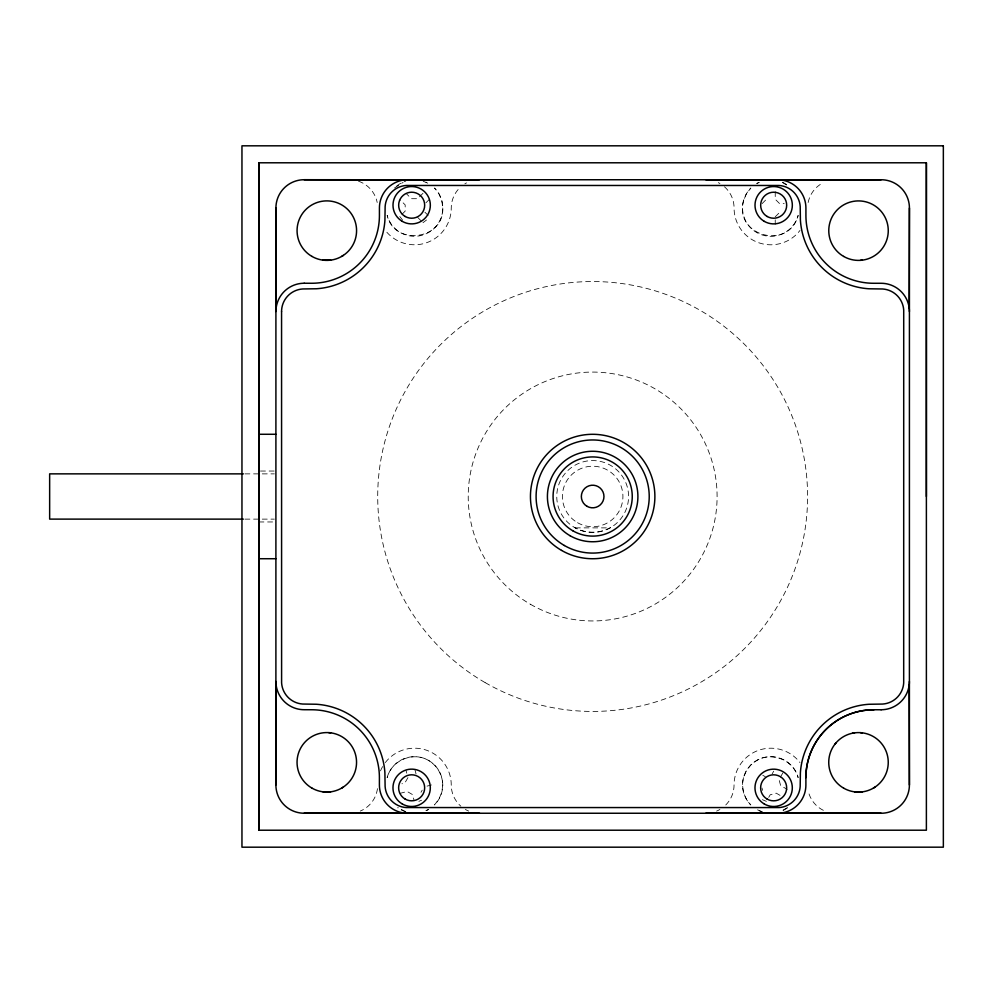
<?xml version="1.0" encoding="UTF-8"?>
<svg xmlns="http://www.w3.org/2000/svg" width="993" height="993" viewBox="0 0 993 993"><rect width="100%" height="100%" fill="white"/><g stroke="black" fill="none" stroke-linecap="round" stroke-linejoin="round"><path stroke-width="0.74" stroke-dasharray="4.96 3.72" d="M775.235 224.418L775.235 219.85M775.235 191.637L775.235 199.245L779.629 203.639L784.197 203.639M407.962 777.606L404.859 782.98L401.917 783.775M420.982 792.302L422.224 790.155M772.169 773.857L773.696 771.213M768.706 797.404L770.233 794.772L776.228 793.159L782.819 796.969M782.819 772.976L779.009 779.567L780.622 785.562L787.213 789.361M401.954 214.339L405.181 211.112L405.181 204.906L399.807 199.531M422.981 193.312L417.594 198.699L411.387 198.699L406.013 193.312M425.96 202.758L429.187 199.531M762.065 203.639L766.447 199.245M775.235 216.809L779.629 212.415M394.494 188.012L403.084 182.389M422.981 222.705L426.494 220.012M787.3 807.669L782.236 810.598M759.434 182.402L756.703 183.531A28.276 28.276 0 0 1 759.335 182.191M610.621 527.581C599.561 533.737 585.758 533.737 574.699 527.581A35.922 35.922 0 0 1 574.699 465.382A35.922 35.922 0 0 1 628.581 496.488A35.922 35.922 0 0 1 574.699 527.593M418.86 801.351L421.591 800.221M425.885 810.573L428.616 809.444A28.276 28.276 0 0 1 425.972 810.797M399.782 793.444L407.13 791.471L412.505 794.574L414.081 800.457M427.027 786.133L431.446 784.954M260.476 471.042L274.366 471.042M244.911 473.872L274.353 473.872M244.911 519.128L274.353 519.128M258.937 521.958L274.366 521.958M575.394 527.866L609.925 527.879M782.261 182.402L788.504 186.225M423.179 181.26L428.641 183.519A28.276 28.276 0 0 0 426.009 182.178M762.339 799.663L766.422 801.363M762.14 811.728L756.678 809.456A28.276 28.276 0 0 0 762.09 811.877M405.789 811.703L397.982 807.644M762.773 775.248L765.417 776.774M424.892 212.192L428.12 215.419M417.594 217.33L421.901 221.625M399.794 216.499L402.5 220.012M761.979 787.983L762.624 790.378M414.863 769.451L416.042 773.87M405.988 770.258L406.77 773.199M396.691 186.039A28.276 28.276 0 0 1 405.765 181.111M405.74 811.852A28.276 28.276 0 0 1 397.845 807.843M787.437 807.855A28.276 28.276 0 0 1 782.323 810.809M782.347 182.191A28.276 28.276 0 0 1 788.641 186.051M725.771 804.963A28.276 28.276 0 0 0 734.05 784.966A36.766 36.766 0 0 1 799.986 762.587M719.913 809.456A28.276 28.276 0 0 1 716.598 811.095M386.848 232.25A36.766 36.766 0 0 0 451.256 208.009A28.276 28.276 0 0 1 460.243 187.342M380.505 770.878A36.766 36.766 0 0 1 382.628 766.571M385.309 762.574A36.766 36.766 0 0 1 451.244 784.954A28.276 28.276 0 0 0 460.876 806.217M377.464 788.641A28.276 28.276 0 0 1 360.248 811.082M468.696 811.082A28.276 28.276 0 0 1 465.382 809.444M358.535 181.222A28.276 28.276 0 0 1 377.191 202.485M808.153 202.51A28.276 28.276 0 0 1 823.383 182.662M718.311 182.662A28.276 28.276 0 0 1 719.937 183.531M724.443 186.758A28.276 28.276 0 0 1 734.075 208.021A36.766 36.766 0 0 0 800.01 230.413M823.358 810.338A28.276 28.276 0 0 1 808.128 790.49M464.848 183.854A28.276 28.276 0 0 1 466.536 182.898M442.779 208.009C444.206 239.847 394.035 246.45 387.183 215.332A28.276 28.276 0 0 0 428.641 232.499A28.276 28.276 0 0 0 434.5 188.012L438.993 193.871L441.811 200.698L442.779 208.009M442.754 784.954L441.786 792.277L438.968 799.092L434.475 804.951A28.276 28.276 0 0 0 428.616 760.464C413.262 751.217 391.465 760.241 387.158 777.631A28.276 28.276 0 0 1 428.616 760.464C437.156 765.591 442.58 774.999 442.754 784.954M743.521 200.71C733.653 236.073 789.013 250.906 798.161 215.344A28.276 28.276 0 0 1 756.703 232.523A28.276 28.276 0 0 1 750.845 188.025L746.351 193.883L743.521 200.71M743.496 777.656C741.088 787.312 743.894 797.813 750.82 804.963A28.276 28.276 0 0 1 756.678 760.477C772.033 751.229 793.829 760.266 798.136 777.656A28.276 28.276 0 0 0 756.678 760.477L750.82 764.97L746.326 770.829L743.496 777.656M485.18 682.625A214.935 214.935 0 0 0 807.594 496.5A214.935 214.935 0 0 0 485.192 310.337A214.935 214.935 0 0 0 485.18 682.625M530.436 604.278A124.435 124.435 0 0 0 717.095 496.525A124.435 124.435 0 0 0 530.448 388.747A124.435 124.435 0 0 0 530.436 604.278M577.529 522.69A30.262 30.262 0 0 0 622.921 496.488A30.262 30.262 0 0 0 577.529 470.272A30.262 30.262 0 0 0 577.529 522.69"/><path stroke-width="1.49" d="M475.821 812.994L353.111 812.994A28.276 28.276 0 0 1 349.424 813.23L304.168 813.23A28.276 28.276 0 0 1 275.893 784.954L275.917 208.009A28.276 28.276 0 0 1 304.193 179.721L349.449 179.721A28.276 28.276 0 0 1 354.973 180.267M805.894 777.643A67.872 67.872 0 0 1 873.766 709.772A67.872 67.872 0 0 0 805.894 777.643L805.894 784.991A28.276 28.276 0 0 1 777.606 813.255L407.689 813.242M830.347 812.708A28.276 28.276 0 0 0 835.87 813.255L881.114 813.255A28.276 28.276 0 0 0 909.402 784.979L909.427 208.033A28.276 28.276 0 0 0 881.139 179.745L781.33 179.994M926.382 496.5L926.382 162.79L258.937 162.79L258.937 830.222L926.382 830.21L926.382 162.778M275.893 784.954L276.141 685.133M909.178 307.855L909.427 208.033M834.89 744.241L836.131 742.727M341.691 256.405L343.355 255.375M341.679 788.094L343.33 787.064M873.368 788.119L875.019 787.089M852.689 733.169L854.613 732.846M330.706 260.129L322.936 260.129M860.459 260.34L862.396 260.154M330.681 791.818L322.911 791.818M862.371 791.843L854.613 791.843M304.168 813.23L403.99 812.994M881.139 179.745L835.895 179.745A28.276 28.276 0 0 0 830.371 180.292M353.136 179.969L475.697 179.994A28.276 28.276 0 0 1 479.545 179.733M709.486 179.981L832.196 179.994M304.193 283.241L311.541 283.266A67.872 67.872 0 0 0 379.425 215.382L379.425 208.009A28.276 28.276 0 0 1 407.713 179.733L777.631 179.77A28.276 28.276 0 0 1 805.919 208.033L805.919 215.407A67.872 67.872 0 0 0 873.79 283.278L881.139 283.278A28.276 28.276 0 0 1 909.414 311.566M275.905 434.276L258.937 434.276L258.937 558.724L275.905 558.724M243.359 473.872L49.65 473.86L49.65 519.116L243.359 519.128M873.766 709.747L881.126 709.772M709.461 813.006L832.171 813.019M304.193 179.721L404.014 179.969M781.292 813.006L881.114 813.255M860.447 732.66L862.383 732.846M328.745 732.635L330.681 732.834M909.166 685.158L909.402 784.979M275.917 208.009L276.153 307.83M258.937 162.778L258.937 433.78M258.937 559.208L258.937 830.21M407.689 813.267A28.276 28.276 0 0 1 379.4 784.979L379.4 777.606A67.872 67.872 0 0 0 311.529 709.747L304.181 709.722A28.276 28.276 0 0 1 275.893 681.459M909.402 681.471A28.276 28.276 0 0 1 881.126 709.747M275.917 311.517A28.276 28.276 0 0 1 304.193 283.241M410.072 180.081A28.276 28.276 0 0 1 418.922 180.081M417.42 813.081A28.276 28.276 0 0 1 411.524 813.081M775.248 812.907A28.276 28.276 0 0 1 766.385 812.907M766.422 180.093A28.276 28.276 0 0 1 775.272 180.093M711.286 812.708A28.276 28.276 0 0 1 705.775 813.255M479.52 813.242A28.276 28.276 0 0 1 473.996 812.696M705.8 179.745A28.276 28.276 0 0 1 711.311 180.279M281.565 311.628L281.602 682.948A22.628 22.628 0 0 0 302.691 704.037L316.345 704.248A73.532 73.532 0 0 1 384.899 772.815L385.11 786.456A22.628 22.628 0 0 0 406.199 807.557L779.083 807.57A22.628 22.628 0 0 0 800.184 786.481L800.383 772.839A73.532 73.532 0 0 1 868.962 704.273L882.603 704.062A22.628 22.628 0 0 0 903.692 682.973L903.717 310.089A22.628 22.628 0 0 0 882.616 288.988L868.974 288.789A73.532 73.532 0 0 1 800.408 220.21L800.209 206.569A22.628 22.628 0 0 0 779.108 185.48L406.224 185.468A22.628 22.628 0 0 0 385.135 206.556L384.924 220.198A73.532 73.532 0 0 1 316.357 288.764L302.716 288.963A22.628 22.628 0 0 0 281.615 310.064L281.565 311.628M943.35 145.81L241.957 145.822L241.957 847.19L943.35 847.178L943.35 145.81M843.64 256.417A29.753 29.753 0 0 0 888.263 230.661A29.753 29.753 0 0 0 843.64 204.893A29.753 29.753 0 0 0 843.64 256.417M843.616 788.119A29.753 29.753 0 0 0 888.251 762.351A29.753 29.753 0 0 0 843.616 736.583A29.753 29.753 0 0 0 843.616 788.119M311.939 256.405A29.753 29.753 0 0 0 356.574 230.637A29.753 29.753 0 0 0 311.951 204.868A29.753 29.753 0 0 0 311.939 256.405M311.926 788.094A29.753 29.753 0 0 0 356.549 762.326A29.753 29.753 0 0 0 311.926 736.558A29.753 29.753 0 0 0 311.926 788.094M587 506.306A11.308 11.308 0 0 0 603.967 496.512A11.308 11.308 0 0 0 587 486.719A11.308 11.308 0 0 0 587 506.306M570.032 535.699A45.256 45.256 0 0 0 637.903 496.512A45.256 45.256 0 0 0 570.032 457.326A45.256 45.256 0 0 0 570.032 535.699M572.862 530.808A39.596 39.596 0 0 0 632.256 496.512A39.596 39.596 0 0 0 572.862 462.229A39.596 39.596 0 0 0 572.862 530.808M564.372 545.505A56.564 56.564 0 0 0 649.223 496.512A56.564 56.564 0 0 0 564.384 447.533A56.564 56.564 0 0 0 564.372 545.505M405.144 799.08A13.008 13.008 0 0 0 424.656 787.809A13.008 13.008 0 0 0 405.144 776.538A13.008 13.008 0 0 0 405.144 799.08M402.326 221.377A18.668 18.668 0 0 0 430.341 205.203A18.668 18.668 0 0 0 402.339 189.042A18.668 18.668 0 0 0 402.326 221.377M405.156 216.474A13.008 13.008 0 0 0 424.681 205.203A13.008 13.008 0 0 0 405.169 193.945A13.008 13.008 0 0 0 405.156 216.474M767.142 799.092A13.008 13.008 0 0 0 786.655 787.821A13.008 13.008 0 0 0 767.142 776.551A13.008 13.008 0 0 0 767.142 799.092M764.312 803.995A18.668 18.668 0 0 0 792.315 787.821A18.668 18.668 0 0 0 764.312 771.66A18.668 18.668 0 0 0 764.312 803.995M764.337 221.389A18.668 18.668 0 0 0 792.34 205.228A18.668 18.668 0 0 0 764.337 189.055A18.668 18.668 0 0 0 764.337 221.389M767.167 216.486A13.008 13.008 0 0 0 786.679 205.228A13.008 13.008 0 0 0 767.167 193.958A13.008 13.008 0 0 0 767.167 216.486M561.541 550.395A62.224 62.224 0 0 0 654.884 496.512A62.224 62.224 0 0 0 561.554 442.63A62.224 62.224 0 0 0 561.541 550.395M402.314 803.982A18.668 18.668 0 0 0 430.317 787.809A18.668 18.668 0 0 0 402.314 771.635A18.668 18.668 0 0 0 402.314 803.982"/></g></svg>
